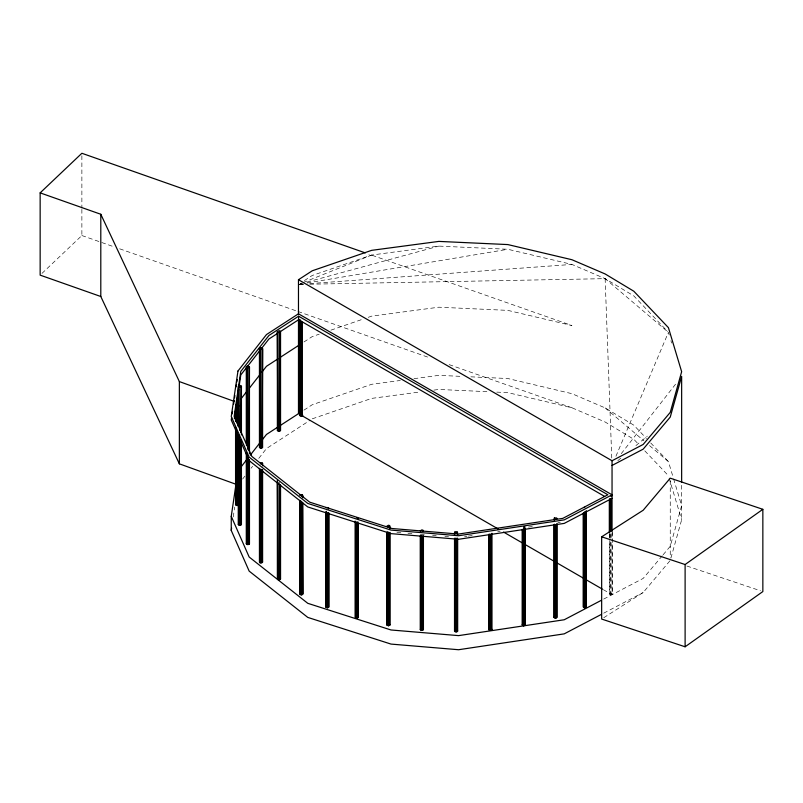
<?xml version="1.0" encoding="UTF-8"?>
<svg xmlns="http://www.w3.org/2000/svg" width="803" height="803" viewBox="0 0 803 803"><rect width="100%" height="100%" fill="white"/><g stroke="black" fill="none" stroke-linecap="round" stroke-linejoin="round"><path stroke-width="0.6" stroke-dasharray="4.01 3.01" d="M233.251 516.941L234.707 507.105M670.927 558.035L681.647 519.762L681.647 483.296M615.931 456.275L668.417 332.352L669.491 335.925M612.468 531.566L612.468 594.039L610.882 594.953L609.316 594.049L609.316 541.573M609.316 594.049L610.902 593.136L612.468 594.039M242.596 479.08L244.905 476.129M251.058 468.249L252.604 466.282M258.767 458.403L266.466 448.556L310.179 420.18M621.221 453.715L676.287 383.262M662.294 555.756L643.183 578.401L603.695 599.078M663.087 554.813L670.254 546.321L681.647 505.669L673.426 478.277M603.736 617.728L643.183 592.504L670.254 560.424M41.967 273.401L81.876 235.53L81.876 209.362M617.768 460.701L621.582 457.519M635.896 445.625L647.348 436.109M304.387 280.588L312.257 275.479L371.689 255.033L438.85 246.099L507.837 249.271L571.947 264.428L605.131 278.651L633.818 295.926L667.574 331.458M303.925 341.988L312.257 336.577L319.243 334.178M303.925 410.142L312.257 404.732L371.689 384.286L400.296 380.481M603.695 613.181L643.183 592.504M303.484 284.322L298.475 284.423L301.968 283.017M303.122 282.556L371.689 255.033M330.896 330.163L362.364 319.343M368.196 317.336L371.689 316.131L438.85 307.198L507.837 310.38L571.947 325.536L368.838 254.139M312.257 418.835L371.689 398.388L418.945 392.105M303.474 284.051L298.475 284.423L302.109 283.429M306.947 282.104L438.85 246.099M298.475 284.423L302.169 283.8M307.097 282.977L507.837 249.271M464.566 536.655L467.025 536.284M468.249 536.103L473.158 535.36M497.719 531.676L500.169 531.305M528.414 527.069L533.322 526.326M557.884 522.643L560.333 522.271M413.977 378.665L438.85 375.352L462.257 376.426M433.871 390.117L438.85 389.455L489.358 391.774M309.717 283.6L571.947 264.428M309.737 284.212L605.131 278.651L667.474 331.549M470.879 376.828L507.837 378.524L571.947 393.681L605.131 407.904L633.818 425.178L646.475 438.508M496.756 392.115L507.837 392.627L571.947 407.783L605.131 422.007L633.818 439.281L638.887 444.611M396.883 532.439L401.801 532.851M407.954 533.363L412.883 533.774M420.27 534.396L425.188 534.808M432.576 535.42L436.27 535.731M444.882 536.444L448.576 536.755M686.876 566.015L760.471 590.767M81.876 235.53L114.939 247.153M119.657 248.81L296.799 311.072M297.983 311.484L429.063 357.566M449.138 364.622L571.947 407.783M603.364 589.703L612.047 594.712L612.027 542.176M605.131 407.904L643.855 440.767M649.527 445.575L668.417 461.605L673.065 477.082M650.701 442.945L668.417 461.605M644.789 450.824L668.417 475.707M670.917 340.683L671.639 343.062M669.13 478.086L681.647 519.762M605.131 278.651L611.806 459.186M670.254 480.666L670.254 557.934M612.047 532.57L612.027 540.971M610.902 534.417L610.902 540.66M610.902 541.905L610.902 593.136M610.882 533.734L610.882 537.478M610.882 542.477L610.882 594.953M609.778 533.433L609.788 594.702M609.316 534.075L609.316 540.329M81.876 155.772L81.876 208.107"/><path stroke-width="1.2" d="M234.346 418.664L238.632 389.525M239.174 385.882L240.78 374.951L259.781 350.68M231.615 417.55L231.254 420.009L249.161 460.661L307.78 506.954L391.021 533.634L458.583 539.275L564.218 523.405L612.047 498.352M232.157 413.866L232.529 411.407M233.613 404.029L234.155 400.346M234.526 397.886L234.888 395.427M236.152 386.825L236.524 384.366M236.885 381.907L237.246 379.448M601.507 614.335L564.218 633.858L458.583 649.727L391.021 644.086L307.78 617.407L249.161 571.114L231.254 530.462L231.254 516.359L235.61 486.859M231.254 530.462L231.615 528.003M249 445.013L249.452 366.891L247.886 365.987L246.29 366.911L246.29 443.115M262.601 469.584L262.601 562.04L261.005 562.963L259.891 562.692L259.891 561.397M612.468 495.331L610.882 496.254M355.117 521.087L355.117 617.296L356.683 618.2L358.279 617.276L358.279 523.576M522.171 529.93L522.171 624.885L523.737 625.788L525.323 624.875L525.323 528.665M299.7 495.341L300.171 494.688L302.4 494.688L302.41 495.983L301.286 496.254M299.7 500.339L299.7 594.039L301.286 594.953L302.851 594.049L302.851 502.839M457.67 532.369L456.104 533.272L454.518 532.359L454.98 531.716L457.228 531.716L457.67 534.868M454.518 538.612L454.518 631.068L456.104 631.981L457.67 631.078L457.67 538.622M262.149 447.923L262.601 348.592L261.005 347.669L259.439 348.572L259.439 447.281L261.035 448.194L262.601 447.291L262.601 348.592M553.899 524.821L553.899 617.276L555.485 618.2L557.051 617.296L557.051 523.586M238.732 504.665L237.156 505.569L235.57 504.655L235.57 427.196M422.96 531.456L422.96 530.161L421.836 529.89L420.25 530.813L420.712 531.456M420.25 535.812L420.25 629.512L421.836 630.425L423.422 629.512L423.422 535.812M240.96 425.57L241.432 386.183L239.846 385.269L238.26 386.193L238.732 425.57M246.762 464.957L246.772 466.252M259.891 462.689L262.129 462.699L262.601 463.341L261.005 464.254M328.517 508.871L328.517 507.586L326.279 507.576M328.989 513.217L328.989 606.927L327.393 607.841L325.807 606.927L326.279 606.285M420.25 629.512L420.712 628.869M454.518 631.068L454.98 630.415M583.179 513.227L583.179 606.927L584.765 607.841L586.361 606.927L586.361 510.728M240.96 426.383L241.432 425.741L239.836 424.827L238.26 425.741L239.846 426.654L240.96 426.383L240.96 432.626M249 445.665L249.472 445.023L247.876 444.109L246.29 445.023L247.886 445.936L249 445.665L249 450.664M238.26 434.483L238.26 524.439L239.846 525.363L241.432 524.439L241.432 441.981M246.29 453.113L246.29 543.721L247.886 544.645L249.472 543.731L249.472 460.019M390.017 526.176L388.441 527.089L386.845 526.166L388.431 525.252L389.555 525.523L390.017 528.665M386.845 532.419L386.845 624.875L388.441 625.788L390.017 624.875L390.017 532.419M277.366 331.669L278.962 330.746L280.548 331.669L280.548 430.368L278.962 431.291L277.366 430.368L277.366 331.669L277.838 431.02M280.548 331.669L278.962 332.583L277.838 332.312M236.042 405.304L236.042 406.599L237.156 406.87L238.732 405.967L238.28 405.304L236.042 405.304L236.042 421.595M259.439 447.281L259.911 446.629M277.366 430.368L277.838 429.725M299.7 320.337L299.7 415.292L301.266 416.195L302.851 415.281M238.26 524.439L238.732 523.797M246.29 543.721L246.772 543.079M277.366 482.764L277.366 578.963L278.962 579.886L280.548 578.963L280.548 485.263M386.845 624.875L387.317 624.222M554.371 517.935L554.361 519.23L555.485 519.491L557.051 518.587L556.609 517.935L554.371 517.935L554.371 520.434M491.928 533.312L491.928 629.512L490.342 630.435L488.746 629.512L489.218 628.869M522.171 624.885L522.643 624.242M553.899 617.276L554.371 616.634M262.069 347.759L268.905 339.027L277.095 333.707M241.051 398.8L247.214 390.92M249.522 387.969L259.53 375.172M261.838 372.211L266.466 366.309L277.908 358.871M241.051 466.944L247.214 459.075M250.295 455.13L259.53 443.316M261.838 440.365L266.466 434.463L277.908 427.025M235.63 484.139L179.36 463.833L100.797 296.508L40.15 275.128L40.15 192.871L81.876 153.273L365.295 252.895M601.658 536.805L685.11 564.529L762.85 509.313L762.85 591.56L685.11 646.786L601.658 619.053L601.658 536.805L643.183 510.246L670.254 478.166L762.85 509.313M298.475 279.725L312.257 270.782L371.689 250.335L438.85 241.402L507.837 244.574L571.947 259.73L605.131 273.953L633.818 291.228L668.417 327.644L681.647 371.709L670.254 412.371L643.183 444.45L612.047 460.751L298.475 279.725L298.475 314.244M298.606 316.211L268.905 335.493L240.78 371.428L234.165 416.345L251.811 456.405L309.727 502.166L391.954 528.504L458.423 534.055L562.793 518.377L607.871 494.768L298.606 316.211L298.606 319.745L280.167 331.709M279.996 357.526L298.726 345.36M279.996 425.68L298.726 413.515M612.047 465.459L643.183 449.148L670.254 417.068L681.647 376.406L681.647 482.051M601.507 600.232L564.218 619.765L458.583 635.625L391.021 629.984L307.78 603.314L249.161 557.011L231.254 516.359M259.439 348.572L261.035 349.496L262.149 349.225M238.732 386.835L240.96 386.835M583.651 507.576L584.775 507.305M246.29 366.911L246.772 367.553L249 367.553M356.703 517.674L358.279 518.577M40.15 192.871L100.797 214.26L179.36 381.586L179.36 463.833M179.36 381.586L234.456 401.46M298.606 319.745L604.649 496.435M301.697 415.532L498.211 528.996M503.541 532.068L521.99 542.718M525.052 544.484L554.542 561.508M556.71 562.762L583.831 578.421M585.999 579.676L602.38 589.131M491.456 628.869L491.928 629.512M280.076 429.725L280.548 430.368M277.366 480.264L277.838 579.605M280.076 578.321L280.548 578.963M585.889 606.285L586.361 606.927M262.129 561.397L262.601 562.04M389.555 624.222L390.017 624.875M240.96 523.797L241.432 524.439M249 543.079L249.472 543.731M422.96 628.869L423.422 629.512M524.871 624.242L525.323 624.875M357.827 616.644L358.279 617.276M302.851 594.049L302.4 503.431M457.228 630.415L457.67 631.078M262.149 446.629L262.601 447.291M685.11 564.529L685.11 646.786M612.047 460.751L612.047 531.325M610.882 498.753L610.882 531.235M609.788 498.492L609.788 532.228M609.316 500.349L609.316 532.831M585.889 511.33L585.889 607.58M584.765 511.641L584.765 607.841M583.661 512.625L583.661 607.58M556.609 524.218L556.609 617.929M555.485 524.489L555.485 618.2M554.371 524.178L554.361 617.929M524.871 625.527L524.871 526.828L523.737 527.089L523.737 625.788M522.643 529.328L522.643 625.527M491.456 533.955L491.456 630.154M490.342 534.226L490.342 630.435M489.218 533.915L489.218 630.154M488.746 534.557L488.746 629.512M457.228 538L457.228 631.71M456.104 538.271L456.104 631.981M454.99 538L454.99 631.71M454.518 532.359L454.518 534.858M422.96 536.414L422.96 630.154M421.836 535.471L421.836 630.425M420.712 536.454L420.712 630.164M389.555 533.062L389.555 625.517M388.441 532.088L388.441 625.788M387.317 531.767L387.317 625.517M357.827 521.729L357.827 617.939M356.683 521.99L356.683 618.2M355.588 521.729L355.588 617.939M328.517 512.625L328.517 607.58M327.393 512.886L327.393 607.841M326.279 511.33L326.279 607.58M325.807 511.973L325.807 606.927M302.851 495.351L302.851 497.85M302.41 502.226L302.41 594.692M302.38 322.224L302.38 415.934M302.4 494.688L302.4 497.187M301.266 321.24L301.266 416.195M301.286 501.253L301.286 594.953M300.151 319.724L300.151 415.934M300.171 500.982L300.171 594.682M298.475 319.223L298.475 413.675M280.076 331.027L280.076 431.02M280.076 484.651L280.076 579.605M278.962 332.583L278.962 431.291M278.962 482.432L278.962 579.886M262.601 463.341L262.601 465.84M262.129 470.237L262.129 562.692M261.035 349.496L261.035 448.194M261.005 469.253L261.005 562.963M259.911 349.225L259.911 447.923M259.891 468.982L259.891 562.692M259.439 468.35L259.439 562.06M249.452 366.891L249.472 453.765M249 459.406L249 544.374M247.886 445.936L247.886 449.69M247.886 457.188L247.886 544.645M247.856 367.814L247.856 444.029M246.762 366.258L246.772 445.013M246.772 453.123L246.762 544.374M241.432 386.183L241.432 434.915M240.96 440.124L240.96 525.082M239.836 387.106L239.836 424.586M239.846 426.654L239.846 430.408M239.846 439.151L239.846 525.363M238.732 435.085L238.722 525.092M238.26 393.691L238.28 426.584M237.969 402.735L237.969 406.469M237.156 406.87L237.156 423.111M237.156 431.863L237.156 505.569M236.042 430.338L236.042 505.298M235.57 409.701L235.57 420.943M100.797 214.26L100.797 296.508M237.969 371.006L231.254 416.486L249.161 457.138L307.78 503.431L391.021 530.1L458.583 535.742L564.218 519.882L612.047 494.829L298.475 313.792L266.466 334.58L237.969 371.006"/></g></svg>
